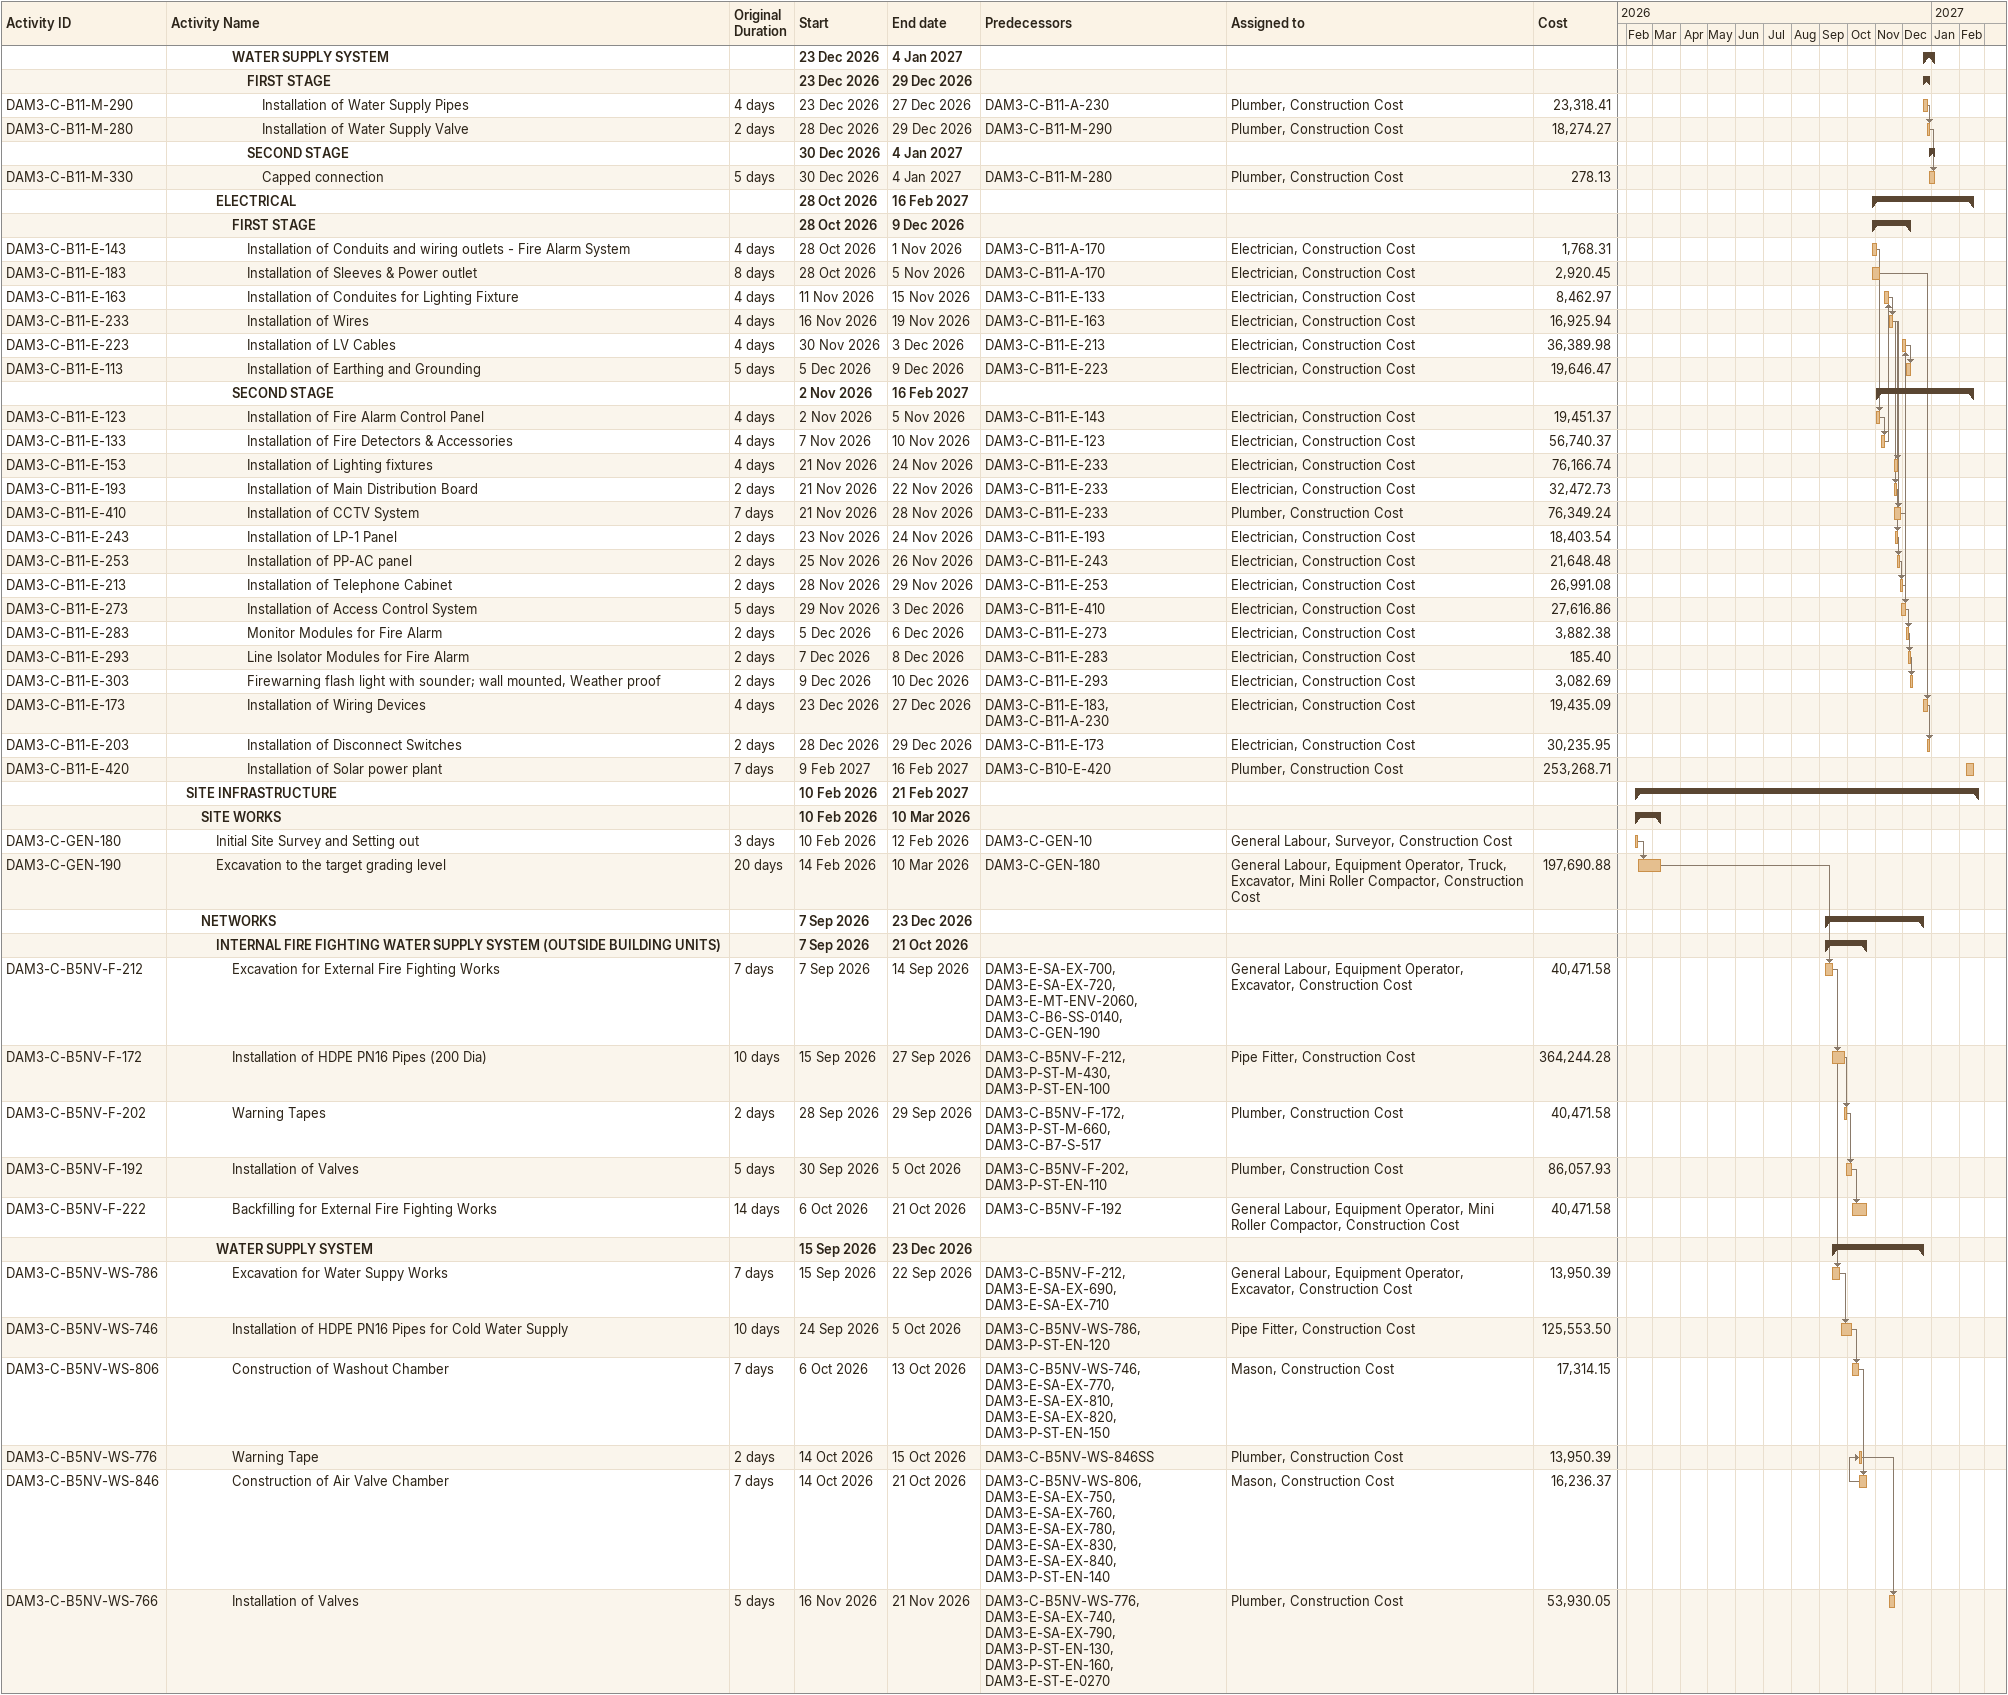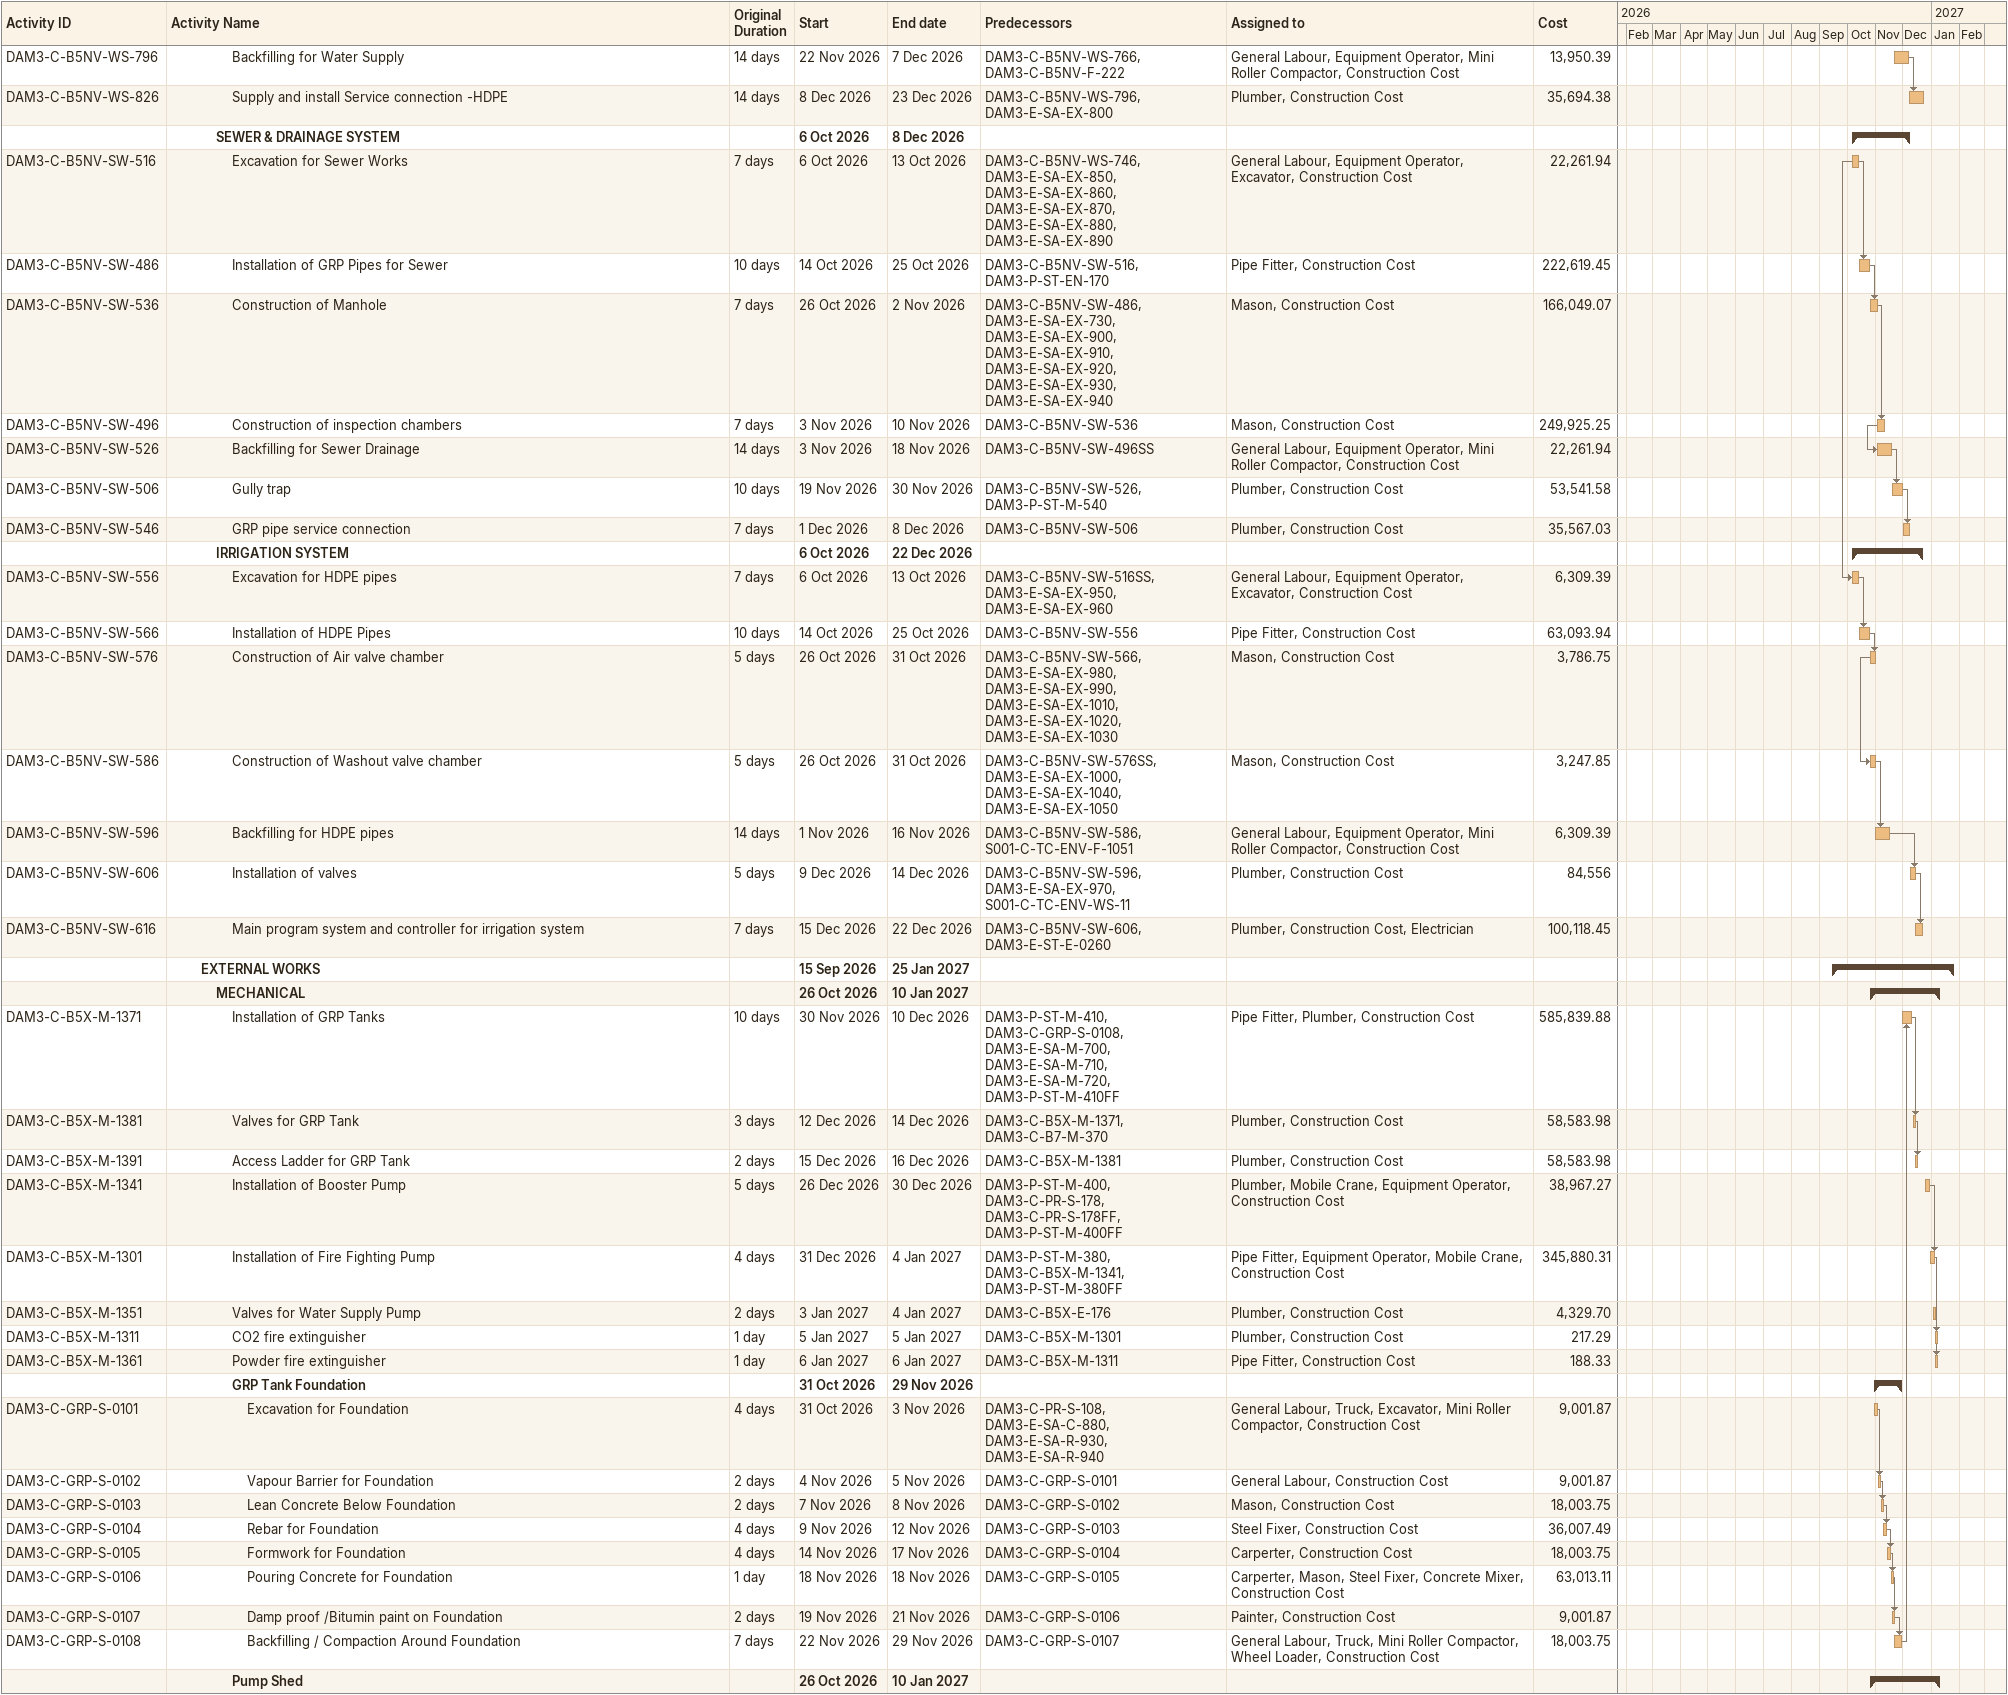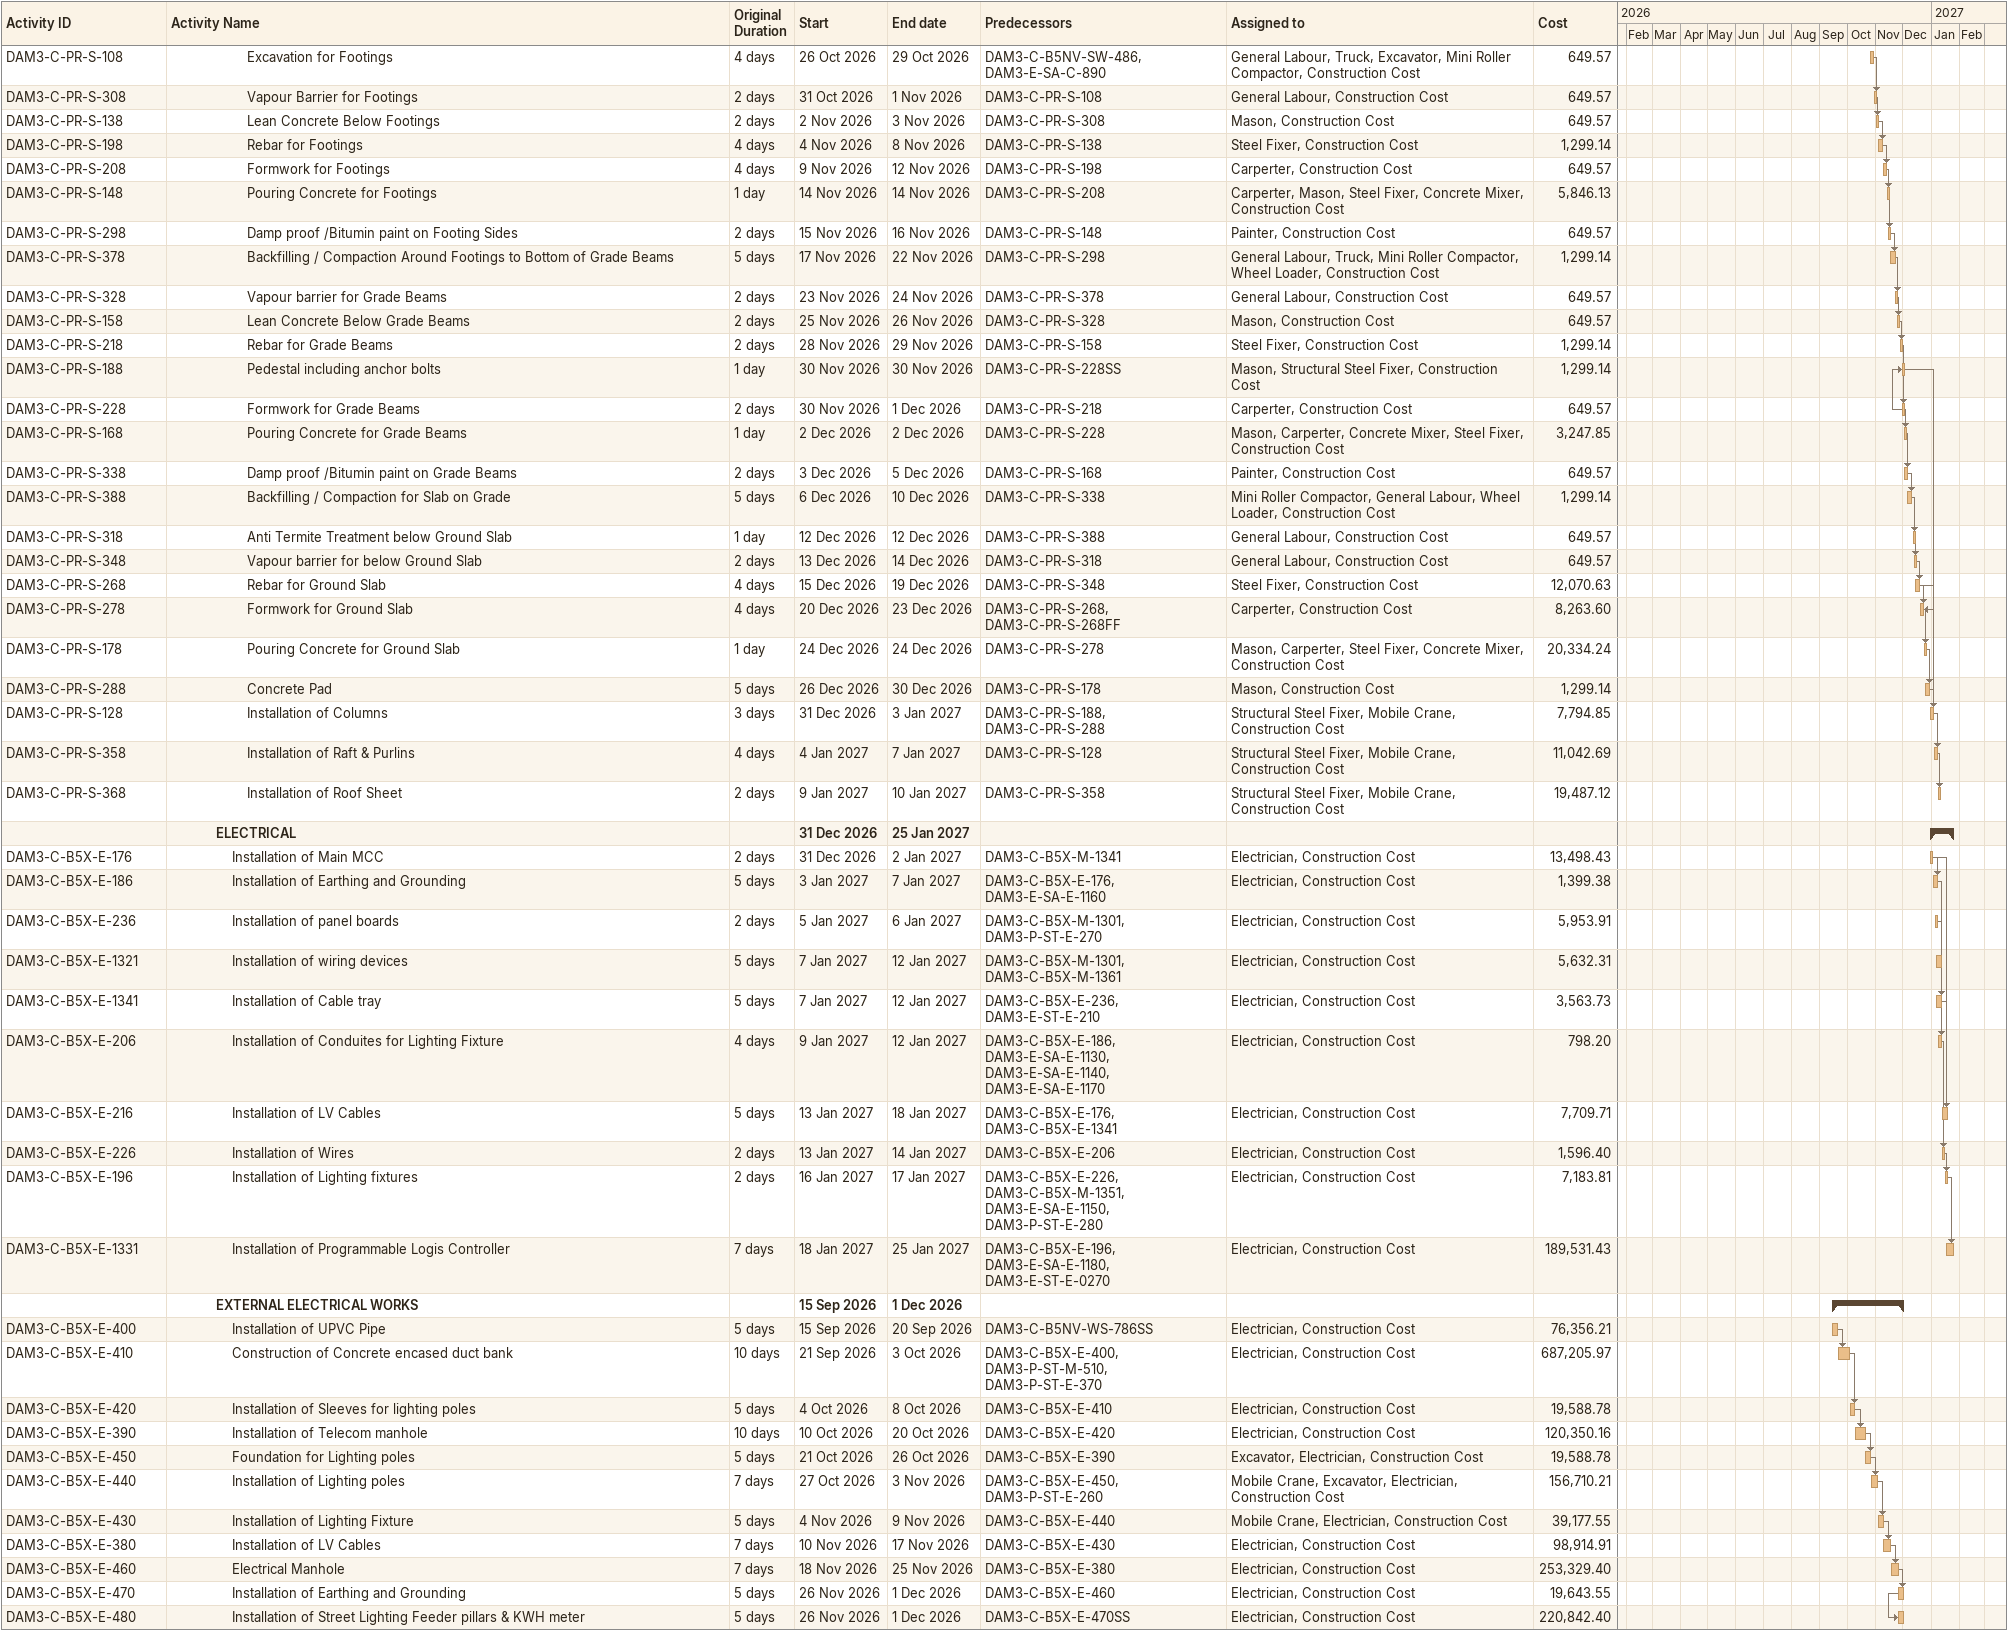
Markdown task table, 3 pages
| ID | Level | Task | Original duration | Start | Finish | Predecessors | Resources | Cost |
|---|---|---|---|---|---|---|---|---|
|  | 5 | **WATER SUPPLY SYSTEM** |  | 2026-12-23 | 2027-01-04 |  |  |  |
|  | 6 | **FIRST STAGE** |  | 2026-12-23 | 2026-12-29 |  |  |  |
| DAM3-C-B11-M-290 | 7 | Installation of Water Supply Pipes | 4d | 2026-12-23 | 2026-12-27 | DAM3-C-B11-A-230 | Plumber, Construction Cost | 23318.41 |
| DAM3-C-B11-M-280 | 7 | Installation of Water Supply Valve | 2d | 2026-12-28 | 2026-12-29 | DAM3-C-B11-M-290 | Plumber, Construction Cost | 18274.27 |
|  | 6 | **SECOND STAGE** |  | 2026-12-30 | 2027-01-04 |  |  |  |
| DAM3-C-B11-M-330 | 7 | Capped connection | 5d | 2026-12-30 | 2027-01-04 | DAM3-C-B11-M-280 | Plumber, Construction Cost | 278.13 |
|  | 4 | **ELECTRICAL** |  | 2026-10-28 | 2027-02-16 |  |  |  |
|  | 5 | **FIRST STAGE** |  | 2026-10-28 | 2026-12-09 |  |  |  |
| DAM3-C-B11-E-143 | 6 | Installation of Conduits and wiring outlets - Fire Alarm System | 4d | 2026-10-28 | 2026-11-01 | DAM3-C-B11-A-170 | Electrician, Construction Cost | 1768.31 |
| DAM3-C-B11-E-183 | 6 | Installation of Sleeves & Power outlet | 8d | 2026-10-28 | 2026-11-05 | DAM3-C-B11-A-170 | Electrician, Construction Cost | 2920.45 |
| DAM3-C-B11-E-163 | 6 | Installation of Conduites for Lighting Fixture | 4d | 2026-11-11 | 2026-11-15 | DAM3-C-B11-E-133 | Electrician, Construction Cost | 8462.97 |
| DAM3-C-B11-E-233 | 6 | Installation of Wires | 4d | 2026-11-16 | 2026-11-19 | DAM3-C-B11-E-163 | Electrician, Construction Cost | 16925.94 |
| DAM3-C-B11-E-223 | 6 | Installation of LV Cables | 4d | 2026-11-30 | 2026-12-03 | DAM3-C-B11-E-213 | Electrician, Construction Cost | 36389.98 |
| DAM3-C-B11-E-113 | 6 | Installation of Earthing and Grounding | 5d | 2026-12-05 | 2026-12-09 | DAM3-C-B11-E-223 | Electrician, Construction Cost | 19646.47 |
|  | 5 | **SECOND STAGE** |  | 2026-11-02 | 2027-02-16 |  |  |  |
| DAM3-C-B11-E-123 | 6 | Installation of Fire Alarm Control Panel | 4d | 2026-11-02 | 2026-11-05 | DAM3-C-B11-E-143 | Electrician, Construction Cost | 19451.37 |
| DAM3-C-B11-E-133 | 6 | Installation of Fire Detectors & Accessories | 4d | 2026-11-07 | 2026-11-10 | DAM3-C-B11-E-123 | Electrician, Construction Cost | 56740.37 |
| DAM3-C-B11-E-153 | 6 | Installation of Lighting fixtures | 4d | 2026-11-21 | 2026-11-24 | DAM3-C-B11-E-233 | Electrician, Construction Cost | 76166.74 |
| DAM3-C-B11-E-193 | 6 | Installation of Main Distribution Board | 2d | 2026-11-21 | 2026-11-22 | DAM3-C-B11-E-233 | Electrician, Construction Cost | 32472.73 |
| DAM3-C-B11-E-410 | 6 | Installation of CCTV System | 7d | 2026-11-21 | 2026-11-28 | DAM3-C-B11-E-233 | Plumber, Construction Cost | 76349.24 |
| DAM3-C-B11-E-243 | 6 | Installation of LP-1 Panel | 2d | 2026-11-23 | 2026-11-24 | DAM3-C-B11-E-193 | Electrician, Construction Cost | 18403.54 |
| DAM3-C-B11-E-253 | 6 | Installation of PP-AC panel | 2d | 2026-11-25 | 2026-11-26 | DAM3-C-B11-E-243 | Electrician, Construction Cost | 21648.48 |
| DAM3-C-B11-E-213 | 6 | Installation of Telephone Cabinet | 2d | 2026-11-28 | 2026-11-29 | DAM3-C-B11-E-253 | Electrician, Construction Cost | 26991.08 |
| DAM3-C-B11-E-273 | 6 | Installation of Access Control System | 5d | 2026-11-29 | 2026-12-03 | DAM3-C-B11-E-410 | Electrician, Construction Cost | 27616.86 |
| DAM3-C-B11-E-283 | 6 | Monitor Modules for Fire Alarm | 2d | 2026-12-05 | 2026-12-06 | DAM3-C-B11-E-273 | Electrician, Construction Cost | 3882.38 |
| DAM3-C-B11-E-293 | 6 | Line Isolator Modules for Fire Alarm | 2d | 2026-12-07 | 2026-12-08 | DAM3-C-B11-E-283 | Electrician, Construction Cost | 185.40 |
| DAM3-C-B11-E-303 | 6 | Firewarning flash light with sounder; wall mounted, Weather proof | 2d | 2026-12-09 | 2026-12-10 | DAM3-C-B11-E-293 | Electrician, Construction Cost | 3082.69 |
| DAM3-C-B11-E-173 | 6 | Installation of Wiring Devices | 4d | 2026-12-23 | 2026-12-27 | DAM3-C-B11-E-183, DAM3-C-B11-A-230 | Electrician, Construction Cost | 19435.09 |
| DAM3-C-B11-E-203 | 6 | Installation of Disconnect Switches | 2d | 2026-12-28 | 2026-12-29 | DAM3-C-B11-E-173 | Electrician, Construction Cost | 30235.95 |
| DAM3-C-B11-E-420 | 6 | Installation of Solar power plant | 7d | 2027-02-09 | 2027-02-16 | DAM3-C-B10-E-420 | Plumber, Construction Cost | 253268.71 |
|  | 2 | **SITE INFRASTRUCTURE** |  | 2026-02-10 | 2027-02-21 |  |  |  |
|  | 3 | **SITE WORKS** |  | 2026-02-10 | 2026-03-10 |  |  |  |
| DAM3-C-GEN-180 | 4 | Initial Site Survey and Setting out | 3d | 2026-02-10 | 2026-02-12 | DAM3-C-GEN-10 | General Labour, Surveyor, Construction Cost |  |
| DAM3-C-GEN-190 | 4 | Excavation to the target grading level | 20d | 2026-02-14 | 2026-03-10 | DAM3-C-GEN-180 | General Labour, Equipment Operator, Truck, Excavator, Mini Roller Compactor, Construction Cost | 197690.88 |
|  | 3 | **NETWORKS** |  | 2026-09-07 | 2026-12-23 |  |  |  |
|  | 4 | **INTERNAL FIRE FIGHTING WATER SUPPLY SYSTEM (OUTSIDE BUILDING UNITS)** |  | 2026-09-07 | 2026-10-21 |  |  |  |
| DAM3-C-B5NV-F-212 | 5 | Excavation for External Fire Fighting Works | 7d | 2026-09-07 | 2026-09-14 | DAM3-E-SA-EX-700, DAM3-E-SA-EX-720, DAM3-E-MT-ENV-2060, DAM3-C-B6-SS-0140, DAM3-C-GEN-190 | General Labour, Equipment Operator, Excavator, Construction Cost | 40471.58 |
| DAM3-C-B5NV-F-172 | 5 | Installation of HDPE PN16 Pipes (200 Dia) | 10d | 2026-09-15 | 2026-09-27 | DAM3-C-B5NV-F-212, DAM3-P-ST-M-430, DAM3-P-ST-EN-100 | Pipe Fitter, Construction Cost | 364244.28 |
| DAM3-C-B5NV-F-202 | 5 | Warning Tapes | 2d | 2026-09-28 | 2026-09-29 | DAM3-C-B5NV-F-172, DAM3-P-ST-M-660, DAM3-C-B7-S-517 | Plumber, Construction Cost | 40471.58 |
| DAM3-C-B5NV-F-192 | 5 | Installation of Valves | 5d | 2026-09-30 | 2026-10-05 | DAM3-C-B5NV-F-202, DAM3-P-ST-EN-110 | Plumber, Construction Cost | 86057.93 |
| DAM3-C-B5NV-F-222 | 5 | Backfilling for External Fire Fighting Works | 14d | 2026-10-06 | 2026-10-21 | DAM3-C-B5NV-F-192 | General Labour, Equipment Operator, Mini Roller Compactor, Construction Cost | 40471.58 |
|  | 4 | **WATER SUPPLY SYSTEM** |  | 2026-09-15 | 2026-12-23 |  |  |  |
| DAM3-C-B5NV-WS-786 | 5 | Excavation for Water Suppy Works | 7d | 2026-09-15 | 2026-09-22 | DAM3-C-B5NV-F-212, DAM3-E-SA-EX-690, DAM3-E-SA-EX-710 | General Labour, Equipment Operator, Excavator, Construction Cost | 13950.39 |
| DAM3-C-B5NV-WS-746 | 5 | Installation of HDPE PN16 Pipes for Cold Water Supply | 10d | 2026-09-24 | 2026-10-05 | DAM3-C-B5NV-WS-786, DAM3-P-ST-EN-120 | Pipe Fitter, Construction Cost | 125553.50 |
| DAM3-C-B5NV-WS-806 | 5 | Construction of Washout Chamber | 7d | 2026-10-06 | 2026-10-13 | DAM3-C-B5NV-WS-746, DAM3-E-SA-EX-770, DAM3-E-SA-EX-810, DAM3-E-SA-EX-820, DAM3-P-ST-EN-150 | Mason, Construction Cost | 17314.15 |
| DAM3-C-B5NV-WS-776 | 5 | Warning Tape | 2d | 2026-10-14 | 2026-10-15 | DAM3-C-B5NV-WS-846SS | Plumber, Construction Cost | 13950.39 |
| DAM3-C-B5NV-WS-846 | 5 | Construction of Air Valve Chamber | 7d | 2026-10-14 | 2026-10-21 | DAM3-C-B5NV-WS-806, DAM3-E-SA-EX-750, DAM3-E-SA-EX-760, DAM3-E-SA-EX-780, DAM3-E-SA-EX-830, DAM3-E-SA-EX-840, DAM3-P-ST-EN-140 | Mason, Construction Cost | 16236.37 |
| DAM3-C-B5NV-WS-766 | 5 | Installation of Valves | 5d | 2026-11-16 | 2026-11-21 | DAM3-C-B5NV-WS-776, DAM3-E-SA-EX-740, DAM3-E-SA-EX-790, DAM3-P-ST-EN-130, DAM3-P-ST-EN-160, DAM3-E-ST-E-0270 | Plumber, Construction Cost | 53930.05 |
| DAM3-C-B5NV-WS-796 | 5 | Backfilling for Water Supply | 14d | 2026-11-22 | 2026-12-07 | DAM3-C-B5NV-WS-766, DAM3-C-B5NV-F-222 | General Labour, Equipment Operator, Mini Roller Compactor, Construction Cost | 13950.39 |
| DAM3-C-B5NV-WS-826 | 5 | Supply and install Service connection -HDPE | 14d | 2026-12-08 | 2026-12-23 | DAM3-C-B5NV-WS-796, DAM3-E-SA-EX-800 | Plumber, Construction Cost | 35694.38 |
|  | 4 | **SEWER & DRAINAGE SYSTEM** |  | 2026-10-06 | 2026-12-08 |  |  |  |
| DAM3-C-B5NV-SW-516 | 5 | Excavation for Sewer Works | 7d | 2026-10-06 | 2026-10-13 | DAM3-C-B5NV-WS-746, DAM3-E-SA-EX-850, DAM3-E-SA-EX-860, DAM3-E-SA-EX-870, DAM3-E-SA-EX-880, DAM3-E-SA-EX-890 | General Labour, Equipment Operator, Excavator, Construction Cost | 22261.94 |
| DAM3-C-B5NV-SW-486 | 5 | Installation of GRP Pipes for Sewer | 10d | 2026-10-14 | 2026-10-25 | DAM3-C-B5NV-SW-516, DAM3-P-ST-EN-170 | Pipe Fitter, Construction Cost | 222619.45 |
| DAM3-C-B5NV-SW-536 | 5 | Construction of Manhole | 7d | 2026-10-26 | 2026-11-02 | DAM3-C-B5NV-SW-486, DAM3-E-SA-EX-730, DAM3-E-SA-EX-900, DAM3-E-SA-EX-910, DAM3-E-SA-EX-920, DAM3-E-SA-EX-930, DAM3-E-SA-EX-940 | Mason, Construction Cost | 166049.07 |
| DAM3-C-B5NV-SW-496 | 5 | Construction of inspection chambers | 7d | 2026-11-03 | 2026-11-10 | DAM3-C-B5NV-SW-536 | Mason, Construction Cost | 249925.25 |
| DAM3-C-B5NV-SW-526 | 5 | Backfilling for Sewer Drainage | 14d | 2026-11-03 | 2026-11-18 | DAM3-C-B5NV-SW-496SS | General Labour, Equipment Operator, Mini Roller Compactor, Construction Cost | 22261.94 |
| DAM3-C-B5NV-SW-506 | 5 | Gully trap | 10d | 2026-11-19 | 2026-11-30 | DAM3-C-B5NV-SW-526, DAM3-P-ST-M-540 | Plumber, Construction Cost | 53541.58 |
| DAM3-C-B5NV-SW-546 | 5 | GRP pipe service connection | 7d | 2026-12-01 | 2026-12-08 | DAM3-C-B5NV-SW-506 | Plumber, Construction Cost | 35567.03 |
|  | 4 | **IRRIGATION SYSTEM** |  | 2026-10-06 | 2026-12-22 |  |  |  |
| DAM3-C-B5NV-SW-556 | 5 | Excavation for HDPE pipes | 7d | 2026-10-06 | 2026-10-13 | DAM3-C-B5NV-SW-516SS, DAM3-E-SA-EX-950, DAM3-E-SA-EX-960 | General Labour, Equipment Operator, Excavator, Construction Cost | 6309.39 |
| DAM3-C-B5NV-SW-566 | 5 | Installation of HDPE Pipes | 10d | 2026-10-14 | 2026-10-25 | DAM3-C-B5NV-SW-556 | Pipe Fitter, Construction Cost | 63093.94 |
| DAM3-C-B5NV-SW-576 | 5 | Construction of Air valve chamber | 5d | 2026-10-26 | 2026-10-31 | DAM3-C-B5NV-SW-566, DAM3-E-SA-EX-980, DAM3-E-SA-EX-990, DAM3-E-SA-EX-1010, DAM3-E-SA-EX-1020, DAM3-E-SA-EX-1030 | Mason, Construction Cost | 3786.75 |
| DAM3-C-B5NV-SW-586 | 5 | Construction of Washout valve chamber | 5d | 2026-10-26 | 2026-10-31 | DAM3-C-B5NV-SW-576SS, DAM3-E-SA-EX-1000, DAM3-E-SA-EX-1040, DAM3-E-SA-EX-1050 | Mason, Construction Cost | 3247.85 |
| DAM3-C-B5NV-SW-596 | 5 | Backfilling for HDPE pipes | 14d | 2026-11-01 | 2026-11-16 | DAM3-C-B5NV-SW-586, S001-C-TC-ENV-F-1051 | General Labour, Equipment Operator, Mini Roller Compactor, Construction Cost | 6309.39 |
| DAM3-C-B5NV-SW-606 | 5 | Installation of valves | 5d | 2026-12-09 | 2026-12-14 | DAM3-C-B5NV-SW-596, DAM3-E-SA-EX-970, S001-C-TC-ENV-WS-11 | Plumber, Construction Cost | 84556 |
| DAM3-C-B5NV-SW-616 | 5 | Main program system and controller for irrigation system | 7d | 2026-12-15 | 2026-12-22 | DAM3-C-B5NV-SW-606, DAM3-E-ST-E-0260 | Plumber, Construction Cost, Electrician | 100118.45 |
|  | 3 | **EXTERNAL WORKS** |  | 2026-09-15 | 2027-01-25 |  |  |  |
|  | 4 | **MECHANICAL** |  | 2026-10-26 | 2027-01-10 |  |  |  |
| DAM3-C-B5X-M-1371 | 5 | Installation of GRP Tanks | 10d | 2026-11-30 | 2026-12-10 | DAM3-P-ST-M-410, DAM3-C-GRP-S-0108, DAM3-E-SA-M-700, DAM3-E-SA-M-710, DAM3-E-SA-M-720, DAM3-P-ST-M-410FF | Pipe Fitter, Plumber, Construction Cost | 585839.88 |
| DAM3-C-B5X-M-1381 | 5 | Valves for GRP Tank | 3d | 2026-12-12 | 2026-12-14 | DAM3-C-B5X-M-1371, DAM3-C-B7-M-370 | Plumber, Construction Cost | 58583.98 |
| DAM3-C-B5X-M-1391 | 5 | Access Ladder for GRP Tank | 2d | 2026-12-15 | 2026-12-16 | DAM3-C-B5X-M-1381 | Plumber, Construction Cost | 58583.98 |
| DAM3-C-B5X-M-1341 | 5 | Installation of Booster Pump | 5d | 2026-12-26 | 2026-12-30 | DAM3-P-ST-M-400, DAM3-C-PR-S-178, DAM3-C-PR-S-178FF, DAM3-P-ST-M-400FF | Plumber, Mobile Crane, Equipment Operator, Construction Cost | 38967.27 |
| DAM3-C-B5X-M-1301 | 5 | Installation of Fire Fighting Pump | 4d | 2026-12-31 | 2027-01-04 | DAM3-P-ST-M-380, DAM3-C-B5X-M-1341, DAM3-P-ST-M-380FF | Pipe Fitter, Equipment Operator, Mobile Crane, Construction Cost | 345880.31 |
| DAM3-C-B5X-M-1351 | 5 | Valves for Water Supply Pump | 2d | 2027-01-03 | 2027-01-04 | DAM3-C-B5X-E-176 | Plumber, Construction Cost | 4329.70 |
| DAM3-C-B5X-M-1311 | 5 | CO2 fire extinguisher | 1d | 2027-01-05 | 2027-01-05 | DAM3-C-B5X-M-1301 | Plumber, Construction Cost | 217.29 |
| DAM3-C-B5X-M-1361 | 5 | Powder fire extinguisher | 1d | 2027-01-06 | 2027-01-06 | DAM3-C-B5X-M-1311 | Pipe Fitter, Construction Cost | 188.33 |
|  | 5 | **GRP Tank Foundation** |  | 2026-10-31 | 2026-11-29 |  |  |  |
| DAM3-C-GRP-S-0101 | 6 | Excavation for Foundation | 4d | 2026-10-31 | 2026-11-03 | DAM3-C-PR-S-108, DAM3-E-SA-C-880, DAM3-E-SA-R-930, DAM3-E-SA-R-940 | General Labour, Truck, Excavator, Mini Roller Compactor, Construction Cost | 9001.87 |
| DAM3-C-GRP-S-0102 | 6 | Vapour Barrier for Foundation | 2d | 2026-11-04 | 2026-11-05 | DAM3-C-GRP-S-0101 | General Labour, Construction Cost | 9001.87 |
| DAM3-C-GRP-S-0103 | 6 | Lean Concrete Below Foundation | 2d | 2026-11-07 | 2026-11-08 | DAM3-C-GRP-S-0102 | Mason, Construction Cost | 18003.75 |
| DAM3-C-GRP-S-0104 | 6 | Rebar for Foundation | 4d | 2026-11-09 | 2026-11-12 | DAM3-C-GRP-S-0103 | Steel Fixer, Construction Cost | 36007.49 |
| DAM3-C-GRP-S-0105 | 6 | Formwork for Foundation | 4d | 2026-11-14 | 2026-11-17 | DAM3-C-GRP-S-0104 | Carperter, Construction Cost | 18003.75 |
| DAM3-C-GRP-S-0106 | 6 | Pouring Concrete for Foundation | 1d | 2026-11-18 | 2026-11-18 | DAM3-C-GRP-S-0105 | Carperter, Mason, Steel Fixer, Concrete Mixer, Construction Cost | 63013.11 |
| DAM3-C-GRP-S-0107 | 6 | Damp proof /Bitumin paint on Foundation | 2d | 2026-11-19 | 2026-11-21 | DAM3-C-GRP-S-0106 | Painter, Construction Cost | 9001.87 |
| DAM3-C-GRP-S-0108 | 6 | Backfilling / Compaction Around Foundation | 7d | 2026-11-22 | 2026-11-29 | DAM3-C-GRP-S-0107 | General Labour, Truck, Mini Roller Compactor, Wheel Loader, Construction Cost | 18003.75 |
|  | 5 | **Pump Shed** |  | 2026-10-26 | 2027-01-10 |  |  |  |
| DAM3-C-PR-S-108 | 6 | Excavation for Footings | 4d | 2026-10-26 | 2026-10-29 | DAM3-C-B5NV-SW-486, DAM3-E-SA-C-890 | General Labour, Truck, Excavator, Mini Roller Compactor, Construction Cost | 649.57 |
| DAM3-C-PR-S-308 | 6 | Vapour Barrier for Footings | 2d | 2026-10-31 | 2026-11-01 | DAM3-C-PR-S-108 | General Labour, Construction Cost | 649.57 |
| DAM3-C-PR-S-138 | 6 | Lean Concrete Below Footings | 2d | 2026-11-02 | 2026-11-03 | DAM3-C-PR-S-308 | Mason, Construction Cost | 649.57 |
| DAM3-C-PR-S-198 | 6 | Rebar for Footings | 4d | 2026-11-04 | 2026-11-08 | DAM3-C-PR-S-138 | Steel Fixer, Construction Cost | 1299.14 |
| DAM3-C-PR-S-208 | 6 | Formwork for Footings | 4d | 2026-11-09 | 2026-11-12 | DAM3-C-PR-S-198 | Carperter, Construction Cost | 649.57 |
| DAM3-C-PR-S-148 | 6 | Pouring Concrete for Footings | 1d | 2026-11-14 | 2026-11-14 | DAM3-C-PR-S-208 | Carperter, Mason, Steel Fixer, Concrete Mixer, Construction Cost | 5846.13 |
| DAM3-C-PR-S-298 | 6 | Damp proof /Bitumin paint on Footing Sides | 2d | 2026-11-15 | 2026-11-16 | DAM3-C-PR-S-148 | Painter, Construction Cost | 649.57 |
| DAM3-C-PR-S-378 | 6 | Backfilling / Compaction Around Footings to Bottom of Grade Beams | 5d | 2026-11-17 | 2026-11-22 | DAM3-C-PR-S-298 | General Labour, Truck, Mini Roller Compactor, Wheel Loader, Construction Cost | 1299.14 |
| DAM3-C-PR-S-328 | 6 | Vapour barrier for Grade Beams | 2d | 2026-11-23 | 2026-11-24 | DAM3-C-PR-S-378 | General Labour, Construction Cost | 649.57 |
| DAM3-C-PR-S-158 | 6 | Lean Concrete Below Grade Beams | 2d | 2026-11-25 | 2026-11-26 | DAM3-C-PR-S-328 | Mason, Construction Cost | 649.57 |
| DAM3-C-PR-S-218 | 6 | Rebar for Grade Beams | 2d | 2026-11-28 | 2026-11-29 | DAM3-C-PR-S-158 | Steel Fixer, Construction Cost | 1299.14 |
| DAM3-C-PR-S-188 | 6 | Pedestal including anchor bolts | 1d | 2026-11-30 | 2026-11-30 | DAM3-C-PR-S-228SS | Mason, Structural Steel Fixer, Construction Cost | 1299.14 |
| DAM3-C-PR-S-228 | 6 | Formwork for Grade Beams | 2d | 2026-11-30 | 2026-12-01 | DAM3-C-PR-S-218 | Carperter, Construction Cost | 649.57 |
| DAM3-C-PR-S-168 | 6 | Pouring Concrete for Grade Beams | 1d | 2026-12-02 | 2026-12-02 | DAM3-C-PR-S-228 | Mason, Carperter, Concrete Mixer, Steel Fixer, Construction Cost | 3247.85 |
| DAM3-C-PR-S-338 | 6 | Damp proof /Bitumin paint on Grade Beams | 2d | 2026-12-03 | 2026-12-05 | DAM3-C-PR-S-168 | Painter, Construction Cost | 649.57 |
| DAM3-C-PR-S-388 | 6 | Backfilling / Compaction for Slab on Grade | 5d | 2026-12-06 | 2026-12-10 | DAM3-C-PR-S-338 | Mini Roller Compactor, General Labour, Wheel Loader, Construction Cost | 1299.14 |
| DAM3-C-PR-S-318 | 6 | Anti Termite Treatment below Ground Slab | 1d | 2026-12-12 | 2026-12-12 | DAM3-C-PR-S-388 | General Labour, Construction Cost | 649.57 |
| DAM3-C-PR-S-348 | 6 | Vapour barrier for below Ground Slab | 2d | 2026-12-13 | 2026-12-14 | DAM3-C-PR-S-318 | General Labour, Construction Cost | 649.57 |
| DAM3-C-PR-S-268 | 6 | Rebar for Ground Slab | 4d | 2026-12-15 | 2026-12-19 | DAM3-C-PR-S-348 | Steel Fixer, Construction Cost | 12070.63 |
| DAM3-C-PR-S-278 | 6 | Formwork for Ground Slab | 4d | 2026-12-20 | 2026-12-23 | DAM3-C-PR-S-268, DAM3-C-PR-S-268FF | Carperter, Construction Cost | 8263.60 |
| DAM3-C-PR-S-178 | 6 | Pouring Concrete for Ground Slab | 1d | 2026-12-24 | 2026-12-24 | DAM3-C-PR-S-278 | Mason, Carperter, Steel Fixer, Concrete Mixer, Construction Cost | 20334.24 |
| DAM3-C-PR-S-288 | 6 | Concrete Pad | 5d | 2026-12-26 | 2026-12-30 | DAM3-C-PR-S-178 | Mason, Construction Cost | 1299.14 |
| DAM3-C-PR-S-128 | 6 | Installation of Columns | 3d | 2026-12-31 | 2027-01-03 | DAM3-C-PR-S-188, DAM3-C-PR-S-288 | Structural Steel Fixer, Mobile Crane, Construction Cost | 7794.85 |
| DAM3-C-PR-S-358 | 6 | Installation of Raft & Purlins | 4d | 2027-01-04 | 2027-01-07 | DAM3-C-PR-S-128 | Structural Steel Fixer, Mobile Crane, Construction Cost | 11042.69 |
| DAM3-C-PR-S-368 | 6 | Installation of Roof Sheet | 2d | 2027-01-09 | 2027-01-10 | DAM3-C-PR-S-358 | Structural Steel Fixer, Mobile Crane, Construction Cost | 19487.12 |
|  | 4 | **ELECTRICAL** |  | 2026-12-31 | 2027-01-25 |  |  |  |
| DAM3-C-B5X-E-176 | 5 | Installation of Main MCC | 2d | 2026-12-31 | 2027-01-02 | DAM3-C-B5X-M-1341 | Electrician, Construction Cost | 13498.43 |
| DAM3-C-B5X-E-186 | 5 | Installation of Earthing and Grounding | 5d | 2027-01-03 | 2027-01-07 | DAM3-C-B5X-E-176, DAM3-E-SA-E-1160 | Electrician, Construction Cost | 1399.38 |
| DAM3-C-B5X-E-236 | 5 | Installation of panel boards | 2d | 2027-01-05 | 2027-01-06 | DAM3-C-B5X-M-1301, DAM3-P-ST-E-270 | Electrician, Construction Cost | 5953.91 |
| DAM3-C-B5X-E-1321 | 5 | Installation of wiring devices | 5d | 2027-01-07 | 2027-01-12 | DAM3-C-B5X-M-1301, DAM3-C-B5X-M-1361 | Electrician, Construction Cost | 5632.31 |
| DAM3-C-B5X-E-1341 | 5 | Installation of Cable tray | 5d | 2027-01-07 | 2027-01-12 | DAM3-C-B5X-E-236, DAM3-E-ST-E-210 | Electrician, Construction Cost | 3563.73 |
| DAM3-C-B5X-E-206 | 5 | Installation of Conduites for Lighting Fixture | 4d | 2027-01-09 | 2027-01-12 | DAM3-C-B5X-E-186, DAM3-E-SA-E-1130, DAM3-E-SA-E-1140, DAM3-E-SA-E-1170 | Electrician, Construction Cost | 798.20 |
| DAM3-C-B5X-E-216 | 5 | Installation of LV Cables | 5d | 2027-01-13 | 2027-01-18 | DAM3-C-B5X-E-176, DAM3-C-B5X-E-1341 | Electrician, Construction Cost | 7709.71 |
| DAM3-C-B5X-E-226 | 5 | Installation of Wires | 2d | 2027-01-13 | 2027-01-14 | DAM3-C-B5X-E-206 | Electrician, Construction Cost | 1596.40 |
| DAM3-C-B5X-E-196 | 5 | Installation of Lighting fixtures | 2d | 2027-01-16 | 2027-01-17 | DAM3-C-B5X-E-226, DAM3-C-B5X-M-1351, DAM3-E-SA-E-1150, DAM3-P-ST-E-280 | Electrician, Construction Cost | 7183.81 |
| DAM3-C-B5X-E-1331 | 5 | Installation of Programmable Logis Controller | 7d | 2027-01-18 | 2027-01-25 | DAM3-C-B5X-E-196, DAM3-E-SA-E-1180, DAM3-E-ST-E-0270 | Electrician, Construction Cost | 189531.43 |
|  | 4 | **EXTERNAL ELECTRICAL WORKS** |  | 2026-09-15 | 2026-12-01 |  |  |  |
| DAM3-C-B5X-E-400 | 5 | Installation of UPVC Pipe | 5d | 2026-09-15 | 2026-09-20 | DAM3-C-B5NV-WS-786SS | Electrician, Construction Cost | 76356.21 |
| DAM3-C-B5X-E-410 | 5 | Construction of Concrete encased duct bank | 10d | 2026-09-21 | 2026-10-03 | DAM3-C-B5X-E-400, DAM3-P-ST-M-510, DAM3-P-ST-E-370 | Electrician, Construction Cost | 687205.97 |
| DAM3-C-B5X-E-420 | 5 | Installation of Sleeves for lighting poles | 5d | 2026-10-04 | 2026-10-08 | DAM3-C-B5X-E-410 | Electrician, Construction Cost | 19588.78 |
| DAM3-C-B5X-E-390 | 5 | Installation of Telecom manhole | 10d | 2026-10-10 | 2026-10-20 | DAM3-C-B5X-E-420 | Electrician, Construction Cost | 120350.16 |
| DAM3-C-B5X-E-450 | 5 | Foundation for Lighting poles | 5d | 2026-10-21 | 2026-10-26 | DAM3-C-B5X-E-390 | Excavator, Electrician, Construction Cost | 19588.78 |
| DAM3-C-B5X-E-440 | 5 | Installation of Lighting poles | 7d | 2026-10-27 | 2026-11-03 | DAM3-C-B5X-E-450, DAM3-P-ST-E-260 | Mobile Crane, Excavator, Electrician, Construction Cost | 156710.21 |
| DAM3-C-B5X-E-430 | 5 | Installation of Lighting Fixture | 5d | 2026-11-04 | 2026-11-09 | DAM3-C-B5X-E-440 | Mobile Crane, Electrician, Construction Cost | 39177.55 |
| DAM3-C-B5X-E-380 | 5 | Installation of LV Cables | 7d | 2026-11-10 | 2026-11-17 | DAM3-C-B5X-E-430 | Electrician, Construction Cost | 98914.91 |
| DAM3-C-B5X-E-460 | 5 | Electrical Manhole | 7d | 2026-11-18 | 2026-11-25 | DAM3-C-B5X-E-380 | Electrician, Construction Cost | 253329.40 |
| DAM3-C-B5X-E-470 | 5 | Installation of Earthing and Grounding | 5d | 2026-11-26 | 2026-12-01 | DAM3-C-B5X-E-460 | Electrician, Construction Cost | 19643.55 |
| DAM3-C-B5X-E-480 | 5 | Installation of Street Lighting Feeder pillars & KWH meter | 5d | 2026-11-26 | 2026-12-01 | DAM3-C-B5X-E-470SS | Electrician, Construction Cost | 220842.40 |
